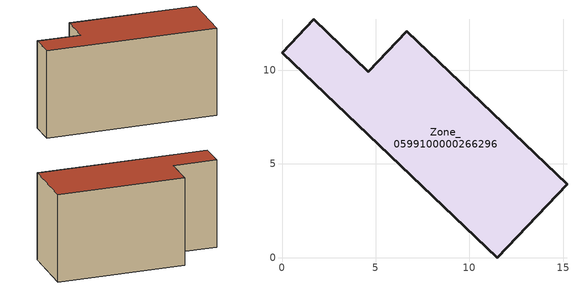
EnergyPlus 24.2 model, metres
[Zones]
Zone_0599100000266296
 floor ground (C_G): 11.48,0 0,10.94 1.68,12.71 4.6,9.92 6.66,12.08 15.21,3.92 z3.18
 wall outside (C_F): 4.6,9.92 1.68,12.71 0,10.94 11.48,0 15.21,3.92 6.66,12.08 4.6,9.92 z3.18:11.46
 roof outside (C_R): 15.21,3.92 6.66,12.08 4.6,9.92 1.68,12.71 0,10.94 11.48,0 z11.46
[BUILDING]
Pand.0599100000266296: North Axis=0; Terrain=City; Loads Convergence Tolerance Value=0.04; Temperature Convergence Tolerance Value=0.4; Solar Distribution=FullExterior; Maximum Number of Warmup Days=25; Minimum Number of Warmup Days=1
[Site:Location]
Rotterdam.The.Hague.AP_ZH_NLD Design_Conditions: Latitude=51.96; Longitude=4.45; Time Zone=1; Elevation=-4.5
[SITE:GROUNDTEMPERATURE:BUILDINGSURFACE]
18, 18, 18, 18, 18, 18, 18, 18, 18, 18, 18, 18
[MATERIAL] Thermal Absorptance=0.9; Solar Absorptance=0.7; Visible Absorptance=0.7
Name | Roughness | Thickness | Conductivity | Density | Specific Heat
G.TI.1975-1991 | MediumSmooth | 0.15 | 0.288461 | 540 | 1210
F.TI.1975-1991 | Rough | 0.3 | 0.230769 | 1920 | 840
R.TI.1975-1991 | MediumRough | 0.2 | 0.153846 | 1500 | 1000
[CONSTRUCTION]
C_G: G.TI.1975-1991
C_F: F.TI.1975-1991
C_R: R.TI.1975-1991
[ZONE]
Zone_0599100000266296: Type=1; Multiplier=1; Ceiling Height=Autocalculate; Volume=Autocalculate; Floor Area=autocalculate; Part of Total Floor Area=Yes
[ZONEINFILTRATION:DESIGNFLOWRATE]
Infil_Zone_0599100000266296: Zone or ZoneList or Space or SpaceList=Zone_0599100000266296; Schedule=AlwaysOn; Design Flow Rate Calculation Method=Flow/Area; Flow Rate per Floor Area=0.003; Constant Term Coefficient=1; Temperature Term Coefficient=0; Velocity Term Coefficient=0; Velocity Squared Term Coefficient=0
[HVACTEMPLATE:ZONE:IDEALLOADSAIRSYSTEM]
Zone_0599100000266296: Maximum Heating Supply Air Temperature=50; Minimum Cooling Supply Air Temperature=13; Maximum Heating Supply Air Humidity Ratio=0.0156; Minimum Cooling Supply Air Humidity Ratio=0.0077; Heating Limit=NoLimit; Cooling Limit=NoLimit; Dehumidification Control Type=ConstantSensibleHeatRatio; Cooling Sensible Heat Ratio=0.7; Dehumidification Setpoint=60; Humidification Control Type=None; Humidification Setpoint=30; Outdoor Air Method=None; Outdoor Air Flow Rate per Person=0.00944; Outdoor Air Flow Rate per Zone Floor Area=0; Outdoor Air Flow Rate per Zone=0; Demand Controlled Ventilation Type=None; Outdoor Air Economizer Type=NoEconomizer; Heat Recovery Type=None; Sensible Heat Recovery Effectiveness=0.7; Latent Heat Recovery Effectiveness=0.65
[ZONECONTROL:THERMOSTAT]
ThermostatControl_Zone_0599100000266296: Zone or ZoneList=Zone_0599100000266296; Control Type Schedule=DualSetpointControlType; Control 1=Thermostat_Zone_0599100000266296; Temperature Difference Between Cutout And Setpoint=0
[THERMOSTATSETPOINT:DUALSETPOINT]
Thermostat_Zone_0599100000266296: Heating Setpoint Temperature Schedule=HeatingSetpoint_Zone_0599100000266296; Cooling Setpoint Temperature Schedule=CoolingSetpoint_Zone_0599100000266296
[SCHEDULE:COMPACT]
HeatingSetpoint_Zone_0599100000266296: Through: 12/31, For: AllDays, Until: 24:00, 21
CoolingSetpoint_Zone_0599100000266296: Through: 12/31, For: AllDays, Until: 24:00, 24
DualSetpointControlType: Through: 12/31, For: AllDays, Until: 24:00, 4
AlwaysOn: Through: 12/31, For: AllDays, Until: 24:00, 1
